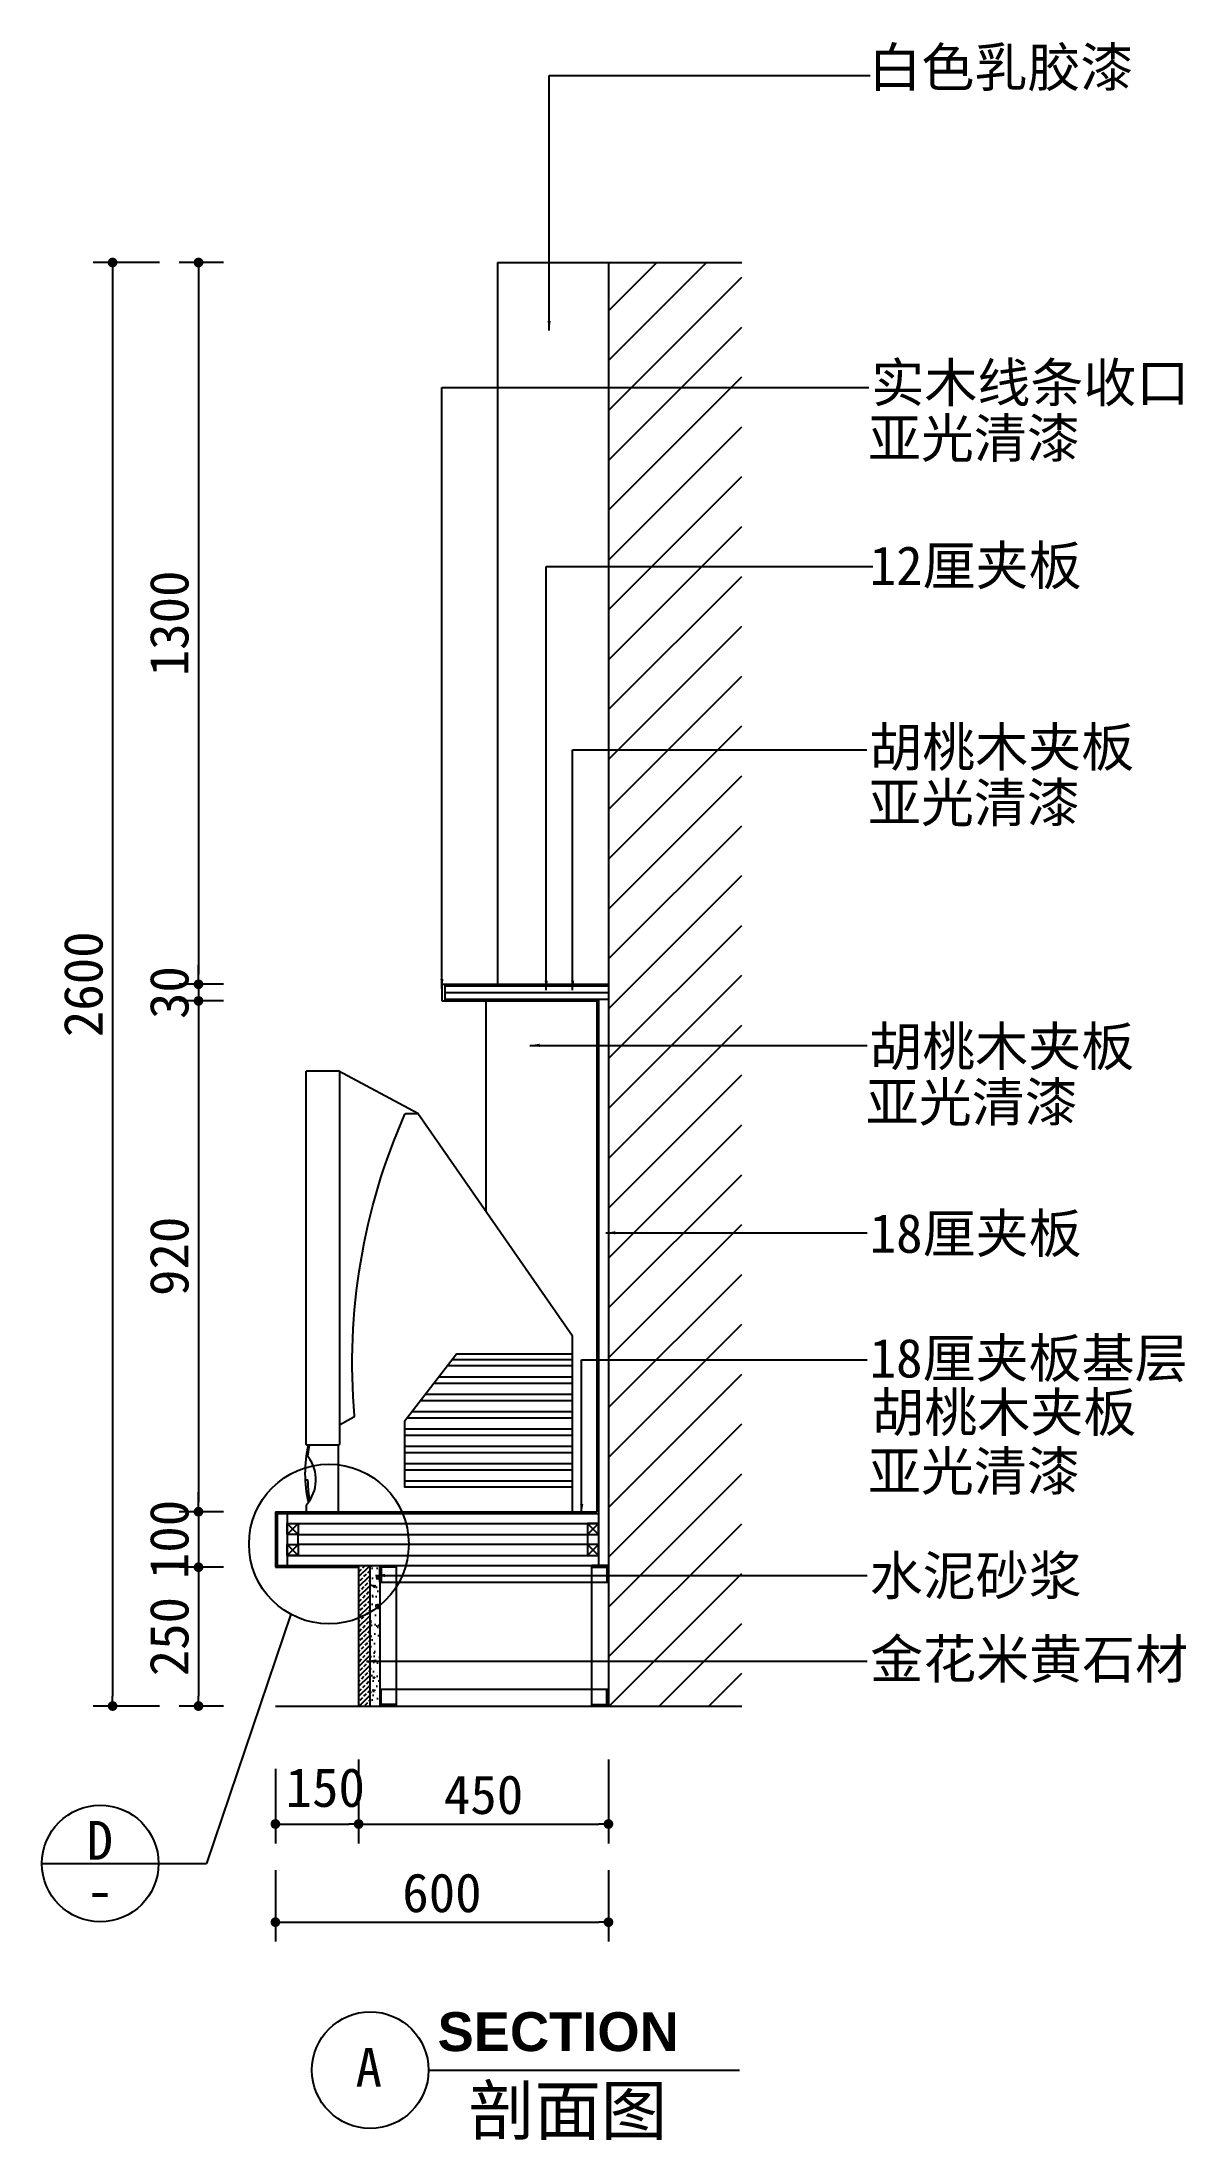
# Model space of a CAD drawing. Extents: x 4672 to 6733, y 5009 to 8788.
import ezdxf
from ezdxf.enums import TextEntityAlignment as Align

# ---------------------------------------------------------------- set-up
doc = ezdxf.new("R2010")
doc.units = 0
doc.header["$MEASUREMENT"] = 0
doc.layers.get('0').update_dxf_attribs({"linetype": 'CONTINUOUS'})
doc.layers.get('DEFPOINTS').update_dxf_attribs({"linetype": 'CONTINUOUS'})
for name, color, linetype in [('2', 2, 'CONTINUOUS'), ('3', 3, 'CONTINUOUS'), ('4', 4, 'CONTINUOUS'), ('7', 7, 'CONTINUOUS'), ('BH', 3, 'CONTINUOUS'), ('DIM', 3, 'CONTINUOUS'), ('TEXT', 3, 'CONTINUOUS')]:
    doc.layers.add(name, color=color, linetype=linetype)
doc.styles.add('HT', font='swisseb.ttf')
doc.styles.add('HZ', font='SIMFANG0.TTF')
doc.dimstyles.new('ISO-25', dxfattribs={"dimscale": 35, "dimtxt": 2, "dimasz": 0.5, "dimexe": 1, "dimexo": 1, "dimgap": 0.5, "dimtad": 1, "dimdec": 0, "dimtxsty": 'HZ', "dimblk1": 'DOT', "dimblk2": 'DOT', "dimsah": 1, "dimcen": 0, "dimclrd": 256, "dimclre": 256, "dimclrt": 256, "dimazin": 3, "dimtfac": 0.5, "dimtdec": 0, "dimtix": 1, "dimtmove": 0, "dimatfit": 3, "dimtolj": 1, "dimtzin": 0})

# ---------------------------------------------------------------- blocks, each defined once
blk = doc.blocks.new('_DOT')
at = {"color": 0, "linetype": 'BYBLOCK'}
blk.add_line((-0.5, 0), (-1, 0), dxfattribs=at)
at = {"color": 0, "linetype": 'BYBLOCK', "const_width": 0.5}
blk.add_lwpolyline([(-0.25, 0, 1), (0.25, 0, 1)], format="xyb", close=True, dxfattribs=at)
blk = doc.blocks.new('*D6')
at = {"linetype": 'BYBLOCK'}
for p, q in [((-13208.4, 39143.9), (-13328.2, 39143.9)), ((-13293.2, 39126.4), (-13293.2, 36561.4)), ((-13208.4, 36543.9), (-13328.2, 36543.9))]:
    blk.add_line(p, q, dxfattribs=at)
at = {"layer": 'DEFPOINTS', "color": 0, "linetype": 'BYBLOCK'}
for p in [(-13173.4, 39143.9), (-13293.2, 36543.9), (-13173.4, 36543.9)]:
    blk.add_point(p, dxfattribs=at)
at = {"linetype": 'BYBLOCK', "xscale": 17.5, "yscale": 17.5, "zscale": 17.5}
for p, rotation in [((-13293.2, 39143.9), 90), ((-13293.2, 36543.9), 270)]:
    blk.add_blockref('_DOT', p, dxfattribs=dict(at, rotation=rotation))
at = {"linetype": 'BYBLOCK', "insert": (-13345.7, 37843.9), "char_height": 70, "attachment_point": 5, "rotation": 90, "style": 'HZ'}
blk.add_mtext('\\A1;2600', dxfattribs=at)
blk = doc.blocks.new('*D1')
at = {"linetype": 'BYBLOCK'}
for p, q in [((-13093.6, 39143.9), (-13173.4, 39143.9)), ((-13138.4, 39126.4), (-13138.4, 37861.4)), ((-13093.6, 37843.9), (-13173.4, 37843.9))]:
    blk.add_line(p, q, dxfattribs=at)
at = {"layer": 'DEFPOINTS', "color": 0, "linetype": 'BYBLOCK'}
for p in [(-13058.6, 39143.9), (-13138.4, 37843.9), (-13058.6, 37843.9)]:
    blk.add_point(p, dxfattribs=at)
at = {"linetype": 'BYBLOCK', "xscale": 17.5, "yscale": 17.5, "zscale": 17.5}
for p, rotation in [((-13138.4, 39143.9), 90), ((-13138.4, 37843.9), 270)]:
    blk.add_blockref('_DOT', p, dxfattribs=dict(at, rotation=rotation))
at = {"linetype": 'BYBLOCK', "insert": (-13190.9, 38493.9), "char_height": 70, "attachment_point": 5, "rotation": 90, "style": 'HZ'}
blk.add_mtext('\\A1;1300', dxfattribs=at)
blk = doc.blocks.new('电视C-04')
at = {"layer": 'BH'}
h = blk.add_hatch(dxfattribs=at)
h.set_pattern_fill('STEEL,_O', color=256, scale=250, angle=315)
h.set_pattern_definition([(0, (-30218.122, 12310.104), (9e-15, 31.25), []), (0, (-30207.074, 12321.152), (9e-15, 31.25), [])])
h.paths.add_polyline_path([(526.5, 94.9), (526.5, 333.9), (317.3, 333.9), (223.8, 212.7), (223.8, 94.9)])
at = {"layer": '7'}
for p, q in [((104.5, 170.1), (104.5, 50.1)), ((46.5, 61.4), (46.5, 50.1))]:
    blk.add_line(p, q, dxfattribs=at)
for points in [[(46.5, 50.1), (526.5, 50.1), (526.5, 366.4), (247.8, 767.1), (104.5, 844.1)], [(525.4, 333.9), (317.3, 333.9), (223.8, 212.7), (223.8, 94.9), (526.5, 94.9)]]:
    blk.add_lwpolyline(points, dxfattribs=at)
blk.add_lwpolyline([(46.5, 172.1), (46.5, 842.1, -0.414214), (48.5, 844.1), (104.5, 844.1, -0.414214), (106.5, 842.1), (106.5, 172.1, -0.414214), (104.5, 170.1), (48.5, 170.1, -0.414214)], format="xyb", close=True, dxfattribs=at)
for points in [[(106.5, 206.4), (132.7, 220.7, 0.297313), (133.7, 222.6, -0.126165), (224.6, 765.9, -0.296781), (226.4, 767.1), (247.8, 767.1)], [(50.1, 148.7, -0.215499), (49.7, 150.3), (52.8, 170.1)], [(49.9, 70.5), (52.9, 75.3, -0.04801), (49.9, 107.1), (44.8, 107.1)]]:
    blk.add_lwpolyline(points, format="xyb", dxfattribs=at)
for centre, radius, start, end in [((266.2, 119), 221.7, 166.6642, 193.5285), ((-3, 107.6), 67.2, 318.0849, 37.7697), ((48.5, 61.4), 2, 140.0582, 180)]:
    blk.add_arc(centre, radius, start, end, dxfattribs=at)
blk = doc.blocks.new('*D3')
at = {"linetype": 'BYBLOCK'}
for p, q in [((-13093.6, 37813.9), (-13173.4, 37813.9)), ((-13138.4, 37796.4), (-13138.4, 36911.4)), ((-13093.6, 36893.9), (-13173.4, 36893.9))]:
    blk.add_line(p, q, dxfattribs=at)
at = {"layer": 'DEFPOINTS', "color": 0, "linetype": 'BYBLOCK'}
for p in [(-13058.6, 37813.9), (-13138.4, 36893.9), (-13058.6, 36893.9)]:
    blk.add_point(p, dxfattribs=at)
at = {"linetype": 'BYBLOCK', "xscale": 17.5, "yscale": 17.5, "zscale": 17.5}
for p, rotation in [((-13138.4, 37813.9), 90), ((-13138.4, 36893.9), 270)]:
    blk.add_blockref('_DOT', p, dxfattribs=dict(at, rotation=rotation))
at = {"linetype": 'BYBLOCK', "insert": (-13190.9, 37353.9), "char_height": 70, "attachment_point": 5, "rotation": 90, "style": 'HZ'}
blk.add_mtext('\\A1;920', dxfattribs=at)
blk = doc.blocks.new('*D4')
at = {"linetype": 'BYBLOCK'}
for p, q in [((-13138.4, 36911.4), (-13138.4, 36928.9)), ((-13093.6, 36893.9), (-13173.4, 36893.9)), ((-13138.4, 36893.9), (-13138.4, 36793.9)), ((-13093.6, 36793.9), (-13173.4, 36793.9)), ((-13138.4, 36776.4), (-13138.4, 36758.9))]:
    blk.add_line(p, q, dxfattribs=at)
at = {"layer": 'DEFPOINTS', "color": 0, "linetype": 'BYBLOCK'}
for p in [(-13058.6, 36893.9), (-13138.4, 36793.9), (-13058.6, 36793.9)]:
    blk.add_point(p, dxfattribs=at)
at = {"linetype": 'BYBLOCK', "xscale": 17.5, "yscale": 17.5, "zscale": 17.5}
for p, rotation in [((-13138.4, 36893.9), 270), ((-13138.4, 36793.9), 90)]:
    blk.add_blockref('_DOT', p, dxfattribs=dict(at, rotation=rotation))
at = {"linetype": 'BYBLOCK', "insert": (-13190.9, 36843.9), "char_height": 70, "attachment_point": 5, "rotation": 90, "style": 'HZ'}
blk.add_mtext('\\A1;100', dxfattribs=at)
blk = doc.blocks.new('*D5')
at = {"linetype": 'BYBLOCK'}
for p, q in [((-13093.6, 36793.9), (-13173.4, 36793.9)), ((-13138.4, 36776.4), (-13138.4, 36561.4)), ((-13093.6, 36543.9), (-13173.4, 36543.9))]:
    blk.add_line(p, q, dxfattribs=at)
at = {"layer": 'DEFPOINTS', "color": 0, "linetype": 'BYBLOCK'}
for p in [(-13058.6, 36793.9), (-13138.4, 36543.9), (-13058.6, 36543.9)]:
    blk.add_point(p, dxfattribs=at)
at = {"linetype": 'BYBLOCK', "xscale": 17.5, "yscale": 17.5, "zscale": 17.5}
for p, rotation in [((-13138.4, 36793.9), 90), ((-13138.4, 36543.9), 270)]:
    blk.add_blockref('_DOT', p, dxfattribs=dict(at, rotation=rotation))
at = {"linetype": 'BYBLOCK', "insert": (-13190.9, 36668.9), "char_height": 70, "attachment_point": 5, "rotation": 90, "style": 'HZ'}
blk.add_mtext('\\A1;250', dxfattribs=at)
blk = doc.blocks.new('*D9')
at = {"linetype": 'BYBLOCK'}
for p, q in [((-12849.9, 36447.5), (-12849.9, 36296.4)), ((-12399.9, 36447.5), (-12399.9, 36296.4)), ((-12832.4, 36331.4), (-12417.4, 36331.4))]:
    blk.add_line(p, q, dxfattribs=at)
at = {"layer": 'DEFPOINTS', "color": 0, "linetype": 'BYBLOCK'}
for p in [(-12849.9, 36482.5), (-12399.9, 36482.5), (-12399.9, 36331.4)]:
    blk.add_point(p, dxfattribs=at)
at = {"linetype": 'BYBLOCK', "xscale": 17.5, "yscale": 17.5, "zscale": 17.5, "rotation": 180}
blk.add_blockref('_DOT', (-12849.9, 36331.4), dxfattribs=at)
at = {"linetype": 'BYBLOCK', "xscale": 17.5, "yscale": 17.5, "zscale": 17.5}
blk.add_blockref('_DOT', (-12399.9, 36331.4), dxfattribs=at)
at = {"linetype": 'BYBLOCK', "insert": (-12624.9, 36383.9), "char_height": 70, "attachment_point": 5, "style": 'HZ'}
blk.add_mtext('\\A1;450', dxfattribs=at)
blk = doc.blocks.new('*D8')
at = {"linetype": 'BYBLOCK'}
for p, q in [((-12999.9, 36430.6), (-12999.9, 36296.4)), ((-12849.9, 36447.5), (-12849.9, 36296.4)), ((-12982.4, 36331.4), (-12867.4, 36331.4))]:
    blk.add_line(p, q, dxfattribs=at)
at = {"layer": 'DEFPOINTS', "color": 0, "linetype": 'BYBLOCK'}
for p in [(-12849.9, 36482.5), (-12999.9, 36465.6), (-12849.9, 36331.4)]:
    blk.add_point(p, dxfattribs=at)
at = {"linetype": 'BYBLOCK', "xscale": 17.5, "yscale": 17.5, "zscale": 17.5, "rotation": 180}
blk.add_blockref('_DOT', (-12999.9, 36331.4), dxfattribs=at)
at = {"linetype": 'BYBLOCK', "xscale": 17.5, "yscale": 17.5, "zscale": 17.5}
blk.add_blockref('_DOT', (-12849.9, 36331.4), dxfattribs=at)
at = {"linetype": 'BYBLOCK', "insert": (-12910.1, 36396.7), "char_height": 70, "attachment_point": 5, "style": 'HZ'}
blk.add_mtext('\\A1;150', dxfattribs=at)
blk = doc.blocks.new('*D7')
at = {"linetype": 'BYBLOCK'}
for p, q in [((-12999.9, 36248.3), (-12999.9, 36119.6)), ((-12399.9, 36248.3), (-12399.9, 36119.6)), ((-12982.4, 36154.6), (-12417.4, 36154.6))]:
    blk.add_line(p, q, dxfattribs=at)
at = {"layer": 'DEFPOINTS', "color": 0, "linetype": 'BYBLOCK'}
for p in [(-12999.9, 36283.3), (-12399.9, 36283.3), (-12399.9, 36154.6)]:
    blk.add_point(p, dxfattribs=at)
at = {"linetype": 'BYBLOCK', "xscale": 17.5, "yscale": 17.5, "zscale": 17.5, "rotation": 180}
blk.add_blockref('_DOT', (-12999.9, 36154.6), dxfattribs=at)
at = {"linetype": 'BYBLOCK', "xscale": 17.5, "yscale": 17.5, "zscale": 17.5}
blk.add_blockref('_DOT', (-12399.9, 36154.6), dxfattribs=at)
at = {"linetype": 'BYBLOCK', "insert": (-12699.9, 36207.1), "char_height": 70, "attachment_point": 5, "style": 'HZ'}
blk.add_mtext('\\A1;600', dxfattribs=at)
blk = doc.blocks.new('*D2')
at = {"linetype": 'BYBLOCK'}
for p, q in [((-13138.4, 37861.4), (-13138.4, 37878.9)), ((-13093.6, 37843.9), (-13173.4, 37843.9)), ((-13138.4, 37843.9), (-13138.4, 37813.9)), ((-13093.6, 37813.9), (-13173.4, 37813.9)), ((-13138.4, 37796.4), (-13138.4, 37778.9))]:
    blk.add_line(p, q, dxfattribs=at)
at = {"layer": 'DEFPOINTS', "color": 0, "linetype": 'BYBLOCK'}
for p in [(-13058.6, 37843.9), (-13138.4, 37813.9), (-13058.6, 37813.9)]:
    blk.add_point(p, dxfattribs=at)
at = {"linetype": 'BYBLOCK', "xscale": 17.5, "yscale": 17.5, "zscale": 17.5}
for p, rotation in [((-13138.4, 37843.9), 270), ((-13138.4, 37813.9), 90)]:
    blk.add_blockref('_DOT', p, dxfattribs=dict(at, rotation=rotation))
at = {"linetype": 'BYBLOCK', "insert": (-13190.9, 37828.9), "char_height": 70, "attachment_point": 5, "rotation": 90, "style": 'HZ'}
blk.add_mtext('\\A1;30', dxfattribs=at)

msp = doc.modelspace()

# ---------------------------------------------------------------- hatches: boundary and pattern name
at = {"layer": 'BH'}
h = msp.add_hatch(dxfattribs=at)
h.set_pattern_fill('ANSI31', color=256, scale=20, style=0)
h.set_pattern_definition([(45, (18092.3, -30753.07), (-44.90128, 44.90128), [])])
h.paths.add_polyline_path([(5932.4, 8390.8), (5692.4, 8390.8), (5692.4, 5790.8), (5932.4, 5790.8)])
h = msp.add_hatch(dxfattribs=at)
h.set_pattern_fill('ANSI33', color=256, scale=2, style=0)
h.set_pattern_definition([(45, (26023.315, -26825.873), (-8.980256, 8.980256), []), (45, (26032.296, -26825.873), (-8.980256, 8.980256), [6.35, -3.175])])
h.paths.add_polyline_path([(5242.4, 5790.8), (5262.4, 5790.8), (5262.4, 6043.8), (5242.4, 6043.8)])
h = msp.add_hatch(dxfattribs=at)
h.set_pattern_fill('AR-CONC', color=256, scale=0.2, style=0)
h.set_pattern_definition([(50, (26023.315, -26825.873), (36.436934, -3.187817), [3.81, -41.91]), (355, (26023.315, -26825.873), (-7.048565, 38.21133), [3.048, -33.528]), (100.451, (26026.35, -26826.14), (29.3885, 35.023338), [3.238, -35.618]), (46.1842, (26023.315, -26815.713), (54.21581, -8.408466), [5.715, -62.865]), (96.6356, (26027.833, -26816.414), (47.48085, 49.48511), [4.857, -53.427]), (351.184, (26023.315, -26815.713), (47.48092, 49.48502), [4.572, -50.292]), (21, (26028.395, -26818.253), (30.322976, -20.453104), [3.81, -41.91]), (326, (26028.395, -26818.253), (12.360406, 36.837593), [3.048, -33.528]), (71.4514, (26030.922, -26819.957), (42.683298, 16.38457), [3.238, -35.618]), (37.5, (26023.315, -26825.873), (0.6177207, 16.9110078), [0, -33.1216, 0, -34.036, 0, -33.655]), (7.5, (26023.315, -26825.873), (13.3639325, 20.036115), [0, -19.4056, 0, -32.3596, 0, -12.827]), (327.5, (26011.987, -26825.873), (27.118119, -1.145749), [0, -12.7, 0, -39.624, 0, -52.578]), (317.5, (26006.907, -26825.873), (29.625836, 5.085298), [0, -16.51, 0, -26.3144, 0, -37.338])])
h.paths.add_polyline_path([(5280.4, 6043.8), (5262.4, 6043.8), (5262.4, 5790.8), (5280.4, 5790.8)])
h = msp.add_hatch(dxfattribs=at)
h.set_pattern_fill('ANSI32', color=256, scale=10, style=0)
h.set_pattern_definition([(315, (5280.356, 6055.8193), (-2.65165, -2.65165), []), (315, (5282.1238, 6055.8193), (-2.65165, -2.65165), [])])
edge = h.paths.add_edge_path()
edge.add_arc((5281.4, 6042.8), 1, 90, 180, ccw=False)
edge.add_line((5281.4, 6043.8), (5310.4, 6043.8))
edge.add_line((5310.4, 6043.8), (5310.4, 6043.2))
edge.add_arc((5308.4, 6043.2), 2, -90, 0, ccw=False)
edge.add_line((5308.4, 6041.2), (5285, 6041.2))
edge.add_arc((5285, 6039.2), 2, 90, 180)
edge.add_line((5283, 6039.2), (5283, 6015.8))
edge.add_arc((5281, 6015.8), 2, -90, 0, ccw=False)
edge.add_line((5281, 6013.8), (5280.4, 6013.8))
edge.add_line((5280.4, 6013.8), (5280.4, 6042.8))
h = msp.add_hatch(dxfattribs=at)
h.set_pattern_fill('ANSI32', color=256, scale=10, style=0)
h.set_pattern_definition([(225, (5692.356, 6055.8193), (2.65165, -2.65165), []), (225, (5690.5882, 6055.8193), (2.65165, -2.65165), [])])
edge = h.paths.add_edge_path()
edge.add_arc((5691.4, 6042.8), 1, 0, 90)
edge.add_line((5691.4, 6043.8), (5662.4, 6043.8))
edge.add_line((5662.4, 6043.8), (5662.4, 6043.2))
edge.add_arc((5664.4, 6043.2), 2, 180, 270)
edge.add_line((5664.4, 6041.2), (5687.7, 6041.2))
edge.add_arc((5687.7, 6039.2), 2, 0, 90, ccw=False)
edge.add_line((5689.7, 6039.2), (5689.7, 6015.8))
edge.add_arc((5691.7, 6015.8), 2, 180, 270)
edge.add_line((5691.7, 6013.8), (5692.4, 6013.8))
edge.add_line((5692.4, 6013.8), (5692.4, 6042.8))
h = msp.add_hatch(dxfattribs=at)
h.set_pattern_fill('ANSI32', color=256, scale=10, style=0)
h.set_pattern_definition([(45, (5280.356, 5778.8193), (-2.65165, 2.65165), []), (45, (5282.1238, 5778.8193), (-2.65165, 2.65165), [])])
edge = h.paths.add_edge_path()
edge.add_arc((5281.4, 5791.8), 1, 180, 270)
edge.add_line((5281.4, 5790.8), (5310.4, 5790.8))
edge.add_line((5310.4, 5790.8), (5310.4, 5791.5))
edge.add_arc((5308.4, 5791.5), 2, 0, 90)
edge.add_line((5308.4, 5793.5), (5285, 5793.5))
edge.add_arc((5285, 5795.5), 2, 180, 270, ccw=False)
edge.add_line((5283, 5795.5), (5283, 5818.8))
edge.add_arc((5281, 5818.8), 2, 0, 90)
edge.add_line((5281, 5820.8), (5280.4, 5820.8))
edge.add_line((5280.4, 5820.8), (5280.4, 5791.8))
h = msp.add_hatch(dxfattribs=at)
h.set_pattern_fill('ANSI32', color=256, scale=10, style=0)
h.set_pattern_definition([(135, (5692.356, 5778.8193), (2.65165, 2.65165), []), (135, (5690.5882, 5778.8193), (2.65165, 2.65165), [])])
edge = h.paths.add_edge_path()
edge.add_arc((5691.4, 5791.8), 1, -90, 0, ccw=False)
edge.add_line((5691.4, 5790.8), (5662.4, 5790.8))
edge.add_line((5662.4, 5790.8), (5662.4, 5791.5))
edge.add_arc((5664.4, 5791.5), 2, 90, 180, ccw=False)
edge.add_line((5664.4, 5793.5), (5687.7, 5793.5))
edge.add_arc((5687.7, 5795.5), 2, 270, 360)
edge.add_line((5689.7, 5795.5), (5689.7, 5818.8))
edge.add_arc((5691.7, 5818.8), 2, 90, 180, ccw=False)
edge.add_line((5691.7, 5820.8), (5692.4, 5820.8))
edge.add_line((5692.4, 5820.8), (5692.4, 5791.8))

# ---------------------------------------------------------------- linework, layer by layer
at = {"layer": '2'}
msp.add_line((5692.4, 8390.8), (5692.4, 5790.8), dxfattribs=at)
at = {"layer": '2', "color": 1}
msp.add_line((5092.4, 5790.8), (5932.4, 5790.8), dxfattribs=at)
at = {"layer": '3'}
for p, q in [((5671.4, 7060.8), (5674.4, 7063.8)), ((5674.4, 7063.8), (5674.4, 6043.8)), ((5671.4, 6181.7), (5674.4, 6178.7)), ((5095.4, 6137.8), (5092.4, 6140.8)), ((5095.4, 6137.8), (5674.4, 6137.8)), ((5095.4, 6137.8), (5095.4, 6043.8)), ((5133.4, 6119.8), (5113.4, 6099.8)), ((5113.4, 6119.8), (5133.4, 6099.8)), ((5654.4, 6119.8), (5674.4, 6099.8)), ((5674.4, 6119.8), (5654.4, 6099.8)), ((5113.4, 6081.8), (5133.4, 6061.8)), ((5133.4, 6081.8), (5113.4, 6061.8)), ((5654.4, 6081.8), (5674.4, 6061.8)), ((5674.4, 6081.8), (5654.4, 6061.8)), ((5095.4, 6043.8), (5092.4, 6040.8)), ((5095.4, 6043.8), (5692.4, 6043.8))]:
    msp.add_line(p, q, dxfattribs=at)
msp.add_circle((5188.7, 6082.5), 143.8, dxfattribs=at)
at = {"layer": '4'}
for p, q in [((5492.4, 8390.8), (5492.4, 7090.8)), ((5492.4, 8390.8), (5932.4, 8390.8)), ((5392.4, 7090.8), (5692.4, 7090.8)), ((5392.4, 7090.8), (5392.4, 7060.8)), ((5397.4, 7090.8), (5397.4, 7060.8)), ((5392.4, 7060.8), (5671.4, 7060.8)), ((5471.4, 7060.8), (5471.4, 6681.9)), ((5671.4, 7060.8), (5671.4, 6140.8)), ((5092.4, 6140.8), (5671.4, 6140.8)), ((5092.4, 6140.8), (5092.4, 6040.8)), ((5092.4, 6040.8), (5242.4, 6040.8)), ((5242.4, 6043.8), (5242.4, 5790.8)), ((5262.4, 6043.8), (5262.4, 5790.8))]:
    msp.add_line(p, q, dxfattribs=at)
at = {"layer": '7'}
for p, q in [((5397.4, 7087.8), (5692.4, 7087.8)), ((5397.4, 7075.8), (5692.4, 7075.8)), ((5397.4, 7063.8), (5692.4, 7063.8)), ((5113.4, 6137.8), (5113.4, 6043.8)), ((5113.4, 6119.8), (5674.4, 6119.8)), ((5133.4, 6099.8), (5654.4, 6099.8)), ((5133.4, 6081.8), (5133.4, 6099.8)), ((5654.4, 6099.8), (5654.4, 6081.8)), ((5113.4, 6061.8), (5674.4, 6061.8)), ((5654.4, 6081.8), (5133.4, 6081.8)), ((5280.4, 6043.8), (5280.4, 5790.8)), ((5280.4, 6013.8), (5692.4, 6013.8)), ((5310.4, 5790.8), (5310.4, 6043.8)), ((5662.4, 5790.8), (5662.4, 6043.8)), ((5692.4, 5820.8), (5280.4, 5820.8))]:
    msp.add_line(p, q, dxfattribs=at)
for points in [[(5113.4, 6119.8), (5133.4, 6119.8), (5133.4, 6099.8), (5113.4, 6099.8)], [(5674.4, 6119.8), (5654.4, 6119.8), (5654.4, 6099.8), (5674.4, 6099.8)], [(5113.4, 6081.8), (5133.4, 6081.8), (5133.4, 6061.8), (5113.4, 6061.8)], [(5674.4, 6081.8), (5654.4, 6081.8), (5654.4, 6061.8), (5674.4, 6061.8)]]:
    msp.add_lwpolyline(points, close=True, dxfattribs=at)
for points in [[(5280.4, 6042.8, -0.414214), (5281.4, 6043.8), (5310.4, 6043.8), (5310.4, 6043.2, -0.414214), (5308.4, 6041.2), (5285, 6041.2, 0.414214), (5283, 6039.2), (5283, 6015.8, -0.414214), (5281, 6013.8), (5280.4, 6013.8)], [(5692.4, 6042.8, 0.414214), (5691.4, 6043.8), (5662.4, 6043.8), (5662.4, 6043.2, 0.414214), (5664.4, 6041.2), (5687.7, 6041.2, -0.414214), (5689.7, 6039.2), (5689.7, 6015.8, 0.414214), (5691.7, 6013.8), (5692.4, 6013.8)], [(5280.4, 5791.8, 0.414214), (5281.4, 5790.8), (5310.4, 5790.8), (5310.4, 5791.5, 0.414214), (5308.4, 5793.5), (5285, 5793.5, -0.414214), (5283, 5795.5), (5283, 5818.8, 0.414214), (5281, 5820.8), (5280.4, 5820.8)], [(5692.4, 5791.8, -0.414214), (5691.4, 5790.8), (5662.4, 5790.8), (5662.4, 5791.5, -0.414214), (5664.4, 5793.5), (5687.7, 5793.5, 0.414214), (5689.7, 5795.5), (5689.7, 5818.8, -0.414214), (5691.7, 5820.8), (5692.4, 5820.8)]]:
    msp.add_lwpolyline(points, format="xyb", close=True, dxfattribs=at)
at = {"layer": 'TEXT'}
for p in [(5120, 5956.2), (4671.9, 5507.1)]:
    msp.add_line(p, (4968.5, 5507.1), dxfattribs=at)
at = {"layer": 'TEXT', "color": 6}
msp.add_line((5368.3, 5135.1), (5928.3, 5135.1), dxfattribs=at)
at = {"layer": 'TEXT'}
msp.add_circle((4776.9, 5507.1), 105, dxfattribs=at)
at = {"layer": 'TEXT', "color": 6}
msp.add_circle((5263.3, 5135.1), 105, dxfattribs=at)

# ---------------------------------------------------------------- block references
at = {"layer": 'TEXT'}
msp.add_blockref('电视C-04', (5101.2, 6090.7), dxfattribs=at)

# ---------------------------------------------------------------- texts
at = {"layer": 'TEXT', "style": 'HZ'}
for s, p in [('白色乳胶漆', (6160.6, 8707.4)), ('实木线条收口', (6166, 8139.4)), ('亚光清漆', (6159.8, 8039.3)), ('12厘夹板', (6163, 7810)), ('胡桃木夹板', (6162.1, 7483.1)), ('亚光清漆', (6159.8, 7383)), ('胡桃木夹板', (6162.1, 6943.8)), ('亚光清漆', (6155.9, 6843.7)), ('18厘夹板', (6163, 6607.2)), ('18厘夹板基层', (6163, 6382.5)), ('胡桃木夹板', (6166, 6285)), ('亚光清漆', (6159.8, 6178.8)), ('水泥砂浆', (6163, 5990.8)), ('金花米黄石材', (6163.9, 5840.6))]:
    msp.add_text(s, height=70, dxfattribs=at).set_placement(p)
for s, p in [('D', (4776.1, 5513.9)), ('-', (4776.5, 5423.5))]:
    msp.add_text(s, height=70, dxfattribs=at).set_placement(p, align=Align.CENTER)
at = {"layer": 'TEXT', "linetype": 'BYBLOCK'}
for s, height, style, p in [('SECTION', 70, 'HT', (5384.5, 5169.3)), ('A', 70, 'HZ', (5236.8, 5105)), ('剖面图', 87.5, 'HZ', (5440, 5018.7))]:
    msp.add_text(s, height=height, dxfattribs=dict(at, style=style)).set_placement(p)

# ---------------------------------------------------------------- dimensions: what is measured, and where the dimension line sits
at = {"layer": 'DIM'}
for base, p1, p2, picture, middle in [((4799.1, 5790.8), (4918.9, 8390.8), (4918.9, 5790.8), '*D6', (4746.6, 7090.8)), ((4953.9, 7090.8), (5033.7, 8390.8), (5033.7, 7090.8), '*D1', (4901.4, 7740.8)), ((4953.9, 7060.8), (5033.7, 7090.8), (5033.7, 7060.8), '*D2', (4901.4, 7075.8)), ((4953.9, 6140.8), (5033.7, 7060.8), (5033.7, 6140.8), '*D3', (4901.4, 6600.8)), ((4953.9, 6040.8), (5033.7, 6140.8), (5033.7, 6040.8), '*D4', (4901.4, 6090.8)), ((4953.9, 5790.8), (5033.7, 6040.8), (5033.7, 5790.8), '*D5', (4901.4, 5915.8))]:
    dim = msp.add_linear_dim(base=base, p1=p1, p2=p2, angle=90, dimstyle='ISO-25', dxfattribs=at)
    dim.commit()
    dim.dimension.update_dxf_attribs({"geometry": picture, "text_midpoint": middle, "insert": (18092.3, -30753.1)})
dim = msp.add_linear_dim(base=(5242.4, 5578.3), p1=(5092.4, 5712.5), p2=(5242.4, 5729.4), dimstyle='ISO-25', dxfattribs=at)
dim.commit()
dim.dimension.update_dxf_attribs({"geometry": '*D8', "text_midpoint": (5182.2, 5643.6), "dimtype": 128, "insert": (18092.3, -30753.1)})
for base, p1, p2, picture, middle in [((5692.4, 5578.3), (5242.4, 5729.4), (5692.4, 5729.4), '*D9', (5467.4, 5630.8)), ((5692.4, 5401.5), (5092.4, 5530.2), (5692.4, 5530.2), '*D7', (5392.4, 5454))]:
    dim = msp.add_linear_dim(base=base, p1=p1, p2=p2, dimstyle='ISO-25', dxfattribs=at)
    dim.commit()
    dim.dimension.update_dxf_attribs({"geometry": picture, "text_midpoint": middle, "insert": (18092.3, -30753.1)})

# ---------------------------------------------------------------- leaders
at = {"layer": 'TEXT'}
for points in [[(5585.5, 8268.2), (5585.5, 8727.6), (6163.7, 8727.6)], [(5392.4, 7082.9), (5392.4, 8165.7), (6161.5, 8165.7)], [(5580.3, 7080), (5580.3, 7843.1), (6168.4, 7843.1)], [(5627.9, 7080), (5627.9, 7512.9), (6158.1, 7512.9)], [(5550.9, 6980.8), (6158.3, 6980.8)], [(5687.5, 6643.2), (6158.3, 6643.2)], [(5644.1, 6137), (5644.1, 6414.6), (6158.3, 6414.6)], [(5272.6, 6026), (6158.3, 6026)], [(5256.5, 5871.9), (6158.3, 5871.9)]]:
    msp.add_leader(points, dimstyle='ISO-25', dxfattribs=at)

doc.saveas('drawing.dxf')
